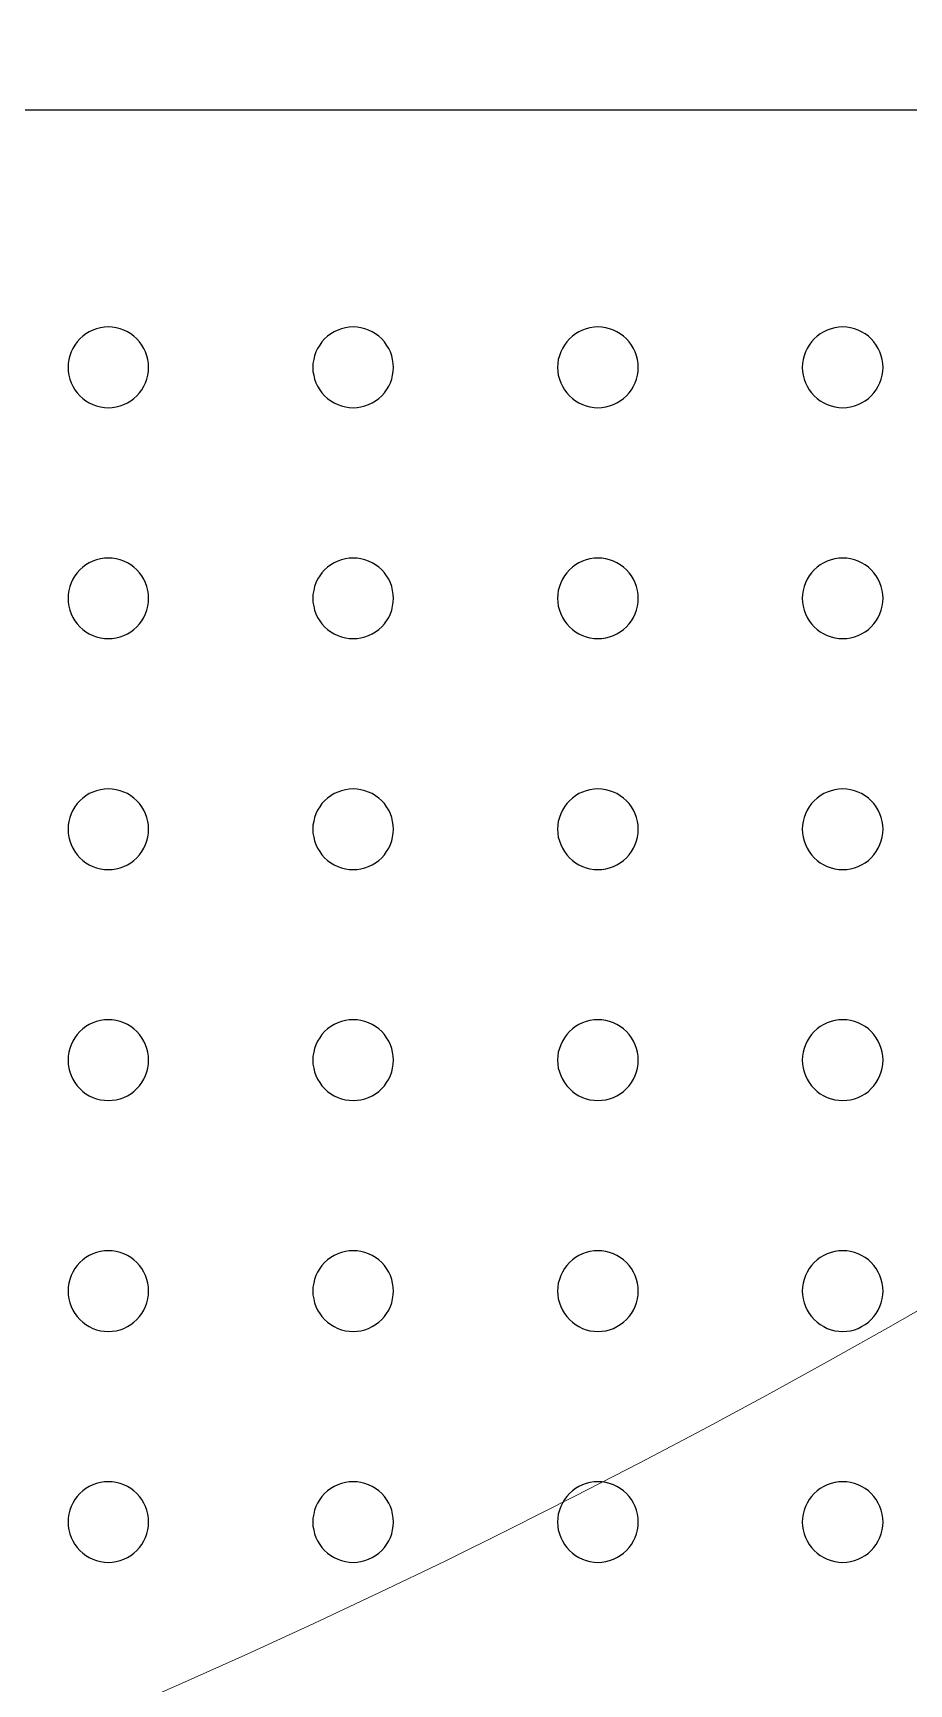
# Model space of a CAD drawing. Header units: millimetres. Extents: x -159872 to 386485, y -250577 to 158966.
# Drawn here: x 370581.6 to 370647.1, y 9646.2 to 9769.8 of the extents above; entities that cross this region are included whole.
import ezdxf

# ---------------------------------------------------------------- set-up
doc = ezdxf.new("R2010")
doc.units = ezdxf.units.MM
doc.layers.get('0').update_dxf_attribs({"lineweight": 25})
doc.layers.add('LDS-equipment-kitchen equipment', color=3, linetype='Continuous', lineweight=13)

# ---------------------------------------------------------------- blocks, each defined once
blk = doc.blocks.new('Group-324')
at = {"layer": 'LDS-equipment-kitchen equipment', "linetype": 'Continuous', "lineweight": 5, "extrusion": (0, 0, -1)}
blk.add_arc((-309675.71, 46653.2), 600.93, 192.83875, 259.24317, dxfattribs=at)
blk = doc.blocks.new('A$C41f9af21')
at = {"lineweight": 25, "transparency": 33554687}
blk.add_polyline3d([(458.78, 173.39, 0), (149.13, 173.39, 0)], dxfattribs=at)
at = {"lineweight": 25}
for points in [[(368.51, 154.14, 0), (368.52, 153.84, 0), (368.57, 153.55, 0), (368.64, 153.26, 0), (368.74, 152.98, 0), (368.87, 152.72, 0), (369.02, 152.46, 0), (369.19, 152.22, 0), (369.39, 152, 0), (369.61, 151.81, 0), (369.85, 151.63, 0), (370.1, 151.48, 0), (370.37, 151.35, 0), (370.65, 151.25, 0), (370.94, 151.18, 0), (371.23, 151.13, 0), (371.53, 151.12, 0), (371.82, 151.13, 0), (372.12, 151.18, 0), (372.4, 151.25, 0), (372.68, 151.35, 0), (372.95, 151.48, 0), (373.2, 151.63, 0), (373.44, 151.81, 0), (373.66, 152, 0), (373.86, 152.22, 0), (374.04, 152.46, 0), (374.19, 152.72, 0), (374.31, 152.98, 0), (374.41, 153.26, 0), (374.49, 153.55, 0), (374.53, 153.84, 0), (374.54, 154.14, 0), (374.53, 154.43, 0), (374.49, 154.73, 0), (374.41, 155.01, 0), (374.31, 155.29, 0), (374.19, 155.56, 0), (374.04, 155.81, 0), (373.86, 156.05, 0), (373.66, 156.27, 0), (373.44, 156.47, 0), (373.2, 156.65, 0), (372.95, 156.8, 0), (372.68, 156.93, 0), (372.4, 157.03, 0), (372.12, 157.1, 0), (371.82, 157.14, 0), (371.53, 157.16, 0), (371.23, 157.14, 0), (370.94, 157.1, 0), (370.65, 157.03, 0), (370.37, 156.93, 0), (370.1, 156.8, 0), (369.85, 156.65, 0), (369.61, 156.47, 0), (369.39, 156.27, 0), (369.19, 156.05, 0), (369.02, 155.81, 0), (368.87, 155.56, 0), (368.74, 155.29, 0), (368.64, 155.01, 0), (368.57, 154.73, 0), (368.52, 154.43, 0), (368.51, 154.14, 0)], [(386.83, 154.14, 0), (386.84, 153.84, 0), (386.89, 153.55, 0), (386.96, 153.26, 0), (387.06, 152.98, 0), (387.18, 152.72, 0), (387.34, 152.46, 0), (387.51, 152.22, 0), (387.71, 152, 0), (387.93, 151.81, 0), (388.17, 151.63, 0), (388.42, 151.48, 0), (388.69, 151.35, 0), (388.97, 151.25, 0), (389.26, 151.18, 0), (389.55, 151.13, 0), (389.84, 151.12, 0), (390.14, 151.13, 0), (390.43, 151.18, 0), (390.72, 151.25, 0), (391, 151.35, 0), (391.27, 151.48, 0), (391.52, 151.63, 0), (391.76, 151.81, 0), (391.98, 152, 0), (392.18, 152.22, 0), (392.35, 152.46, 0), (392.51, 152.72, 0), (392.63, 152.98, 0), (392.73, 153.26, 0), (392.8, 153.55, 0), (392.85, 153.84, 0), (392.86, 154.14, 0), (392.85, 154.43, 0), (392.8, 154.73, 0), (392.73, 155.01, 0), (392.63, 155.29, 0), (392.51, 155.56, 0), (392.35, 155.81, 0), (392.18, 156.05, 0), (391.98, 156.27, 0), (391.76, 156.47, 0), (391.52, 156.65, 0), (391.27, 156.8, 0), (391, 156.93, 0), (390.72, 157.03, 0), (390.43, 157.1, 0), (390.14, 157.14, 0), (389.84, 157.16, 0), (389.55, 157.14, 0), (389.26, 157.1, 0), (388.97, 157.03, 0), (388.69, 156.93, 0), (388.42, 156.8, 0), (388.17, 156.65, 0), (387.93, 156.47, 0), (387.71, 156.27, 0), (387.51, 156.05, 0), (387.34, 155.81, 0), (387.18, 155.56, 0), (387.06, 155.29, 0), (386.96, 155.01, 0), (386.89, 154.73, 0), (386.84, 154.43, 0), (386.83, 154.14, 0)], [(405.15, 154.14, 0), (405.16, 153.84, 0), (405.2, 153.55, 0), (405.28, 153.26, 0), (405.38, 152.98, 0), (405.5, 152.72, 0), (405.65, 152.46, 0), (405.83, 152.22, 0), (406.03, 152, 0), (406.25, 151.81, 0), (406.49, 151.63, 0), (406.74, 151.48, 0), (407.01, 151.35, 0), (407.29, 151.25, 0), (407.57, 151.18, 0), (407.87, 151.13, 0), (408.16, 151.12, 0), (408.46, 151.13, 0), (408.75, 151.18, 0), (409.04, 151.25, 0), (409.32, 151.35, 0), (409.59, 151.48, 0), (409.84, 151.63, 0), (410.08, 151.81, 0), (410.3, 152, 0), (410.5, 152.22, 0), (410.67, 152.46, 0), (410.82, 152.72, 0), (410.95, 152.98, 0), (411.05, 153.26, 0), (411.12, 153.55, 0), (411.17, 153.84, 0), (411.18, 154.14, 0), (411.17, 154.43, 0), (411.12, 154.73, 0), (411.05, 155.01, 0), (410.95, 155.29, 0), (410.82, 155.56, 0), (410.67, 155.81, 0), (410.5, 156.05, 0), (410.3, 156.27, 0), (410.08, 156.47, 0), (409.84, 156.65, 0), (409.59, 156.8, 0), (409.32, 156.93, 0), (409.04, 157.03, 0), (408.75, 157.1, 0), (408.46, 157.14, 0), (408.16, 157.16, 0), (407.87, 157.14, 0), (407.57, 157.1, 0), (407.29, 157.03, 0), (407.01, 156.93, 0), (406.74, 156.8, 0), (406.49, 156.65, 0), (406.25, 156.47, 0), (406.03, 156.27, 0), (405.83, 156.05, 0), (405.65, 155.81, 0), (405.5, 155.56, 0), (405.38, 155.29, 0), (405.28, 155.01, 0), (405.2, 154.73, 0), (405.16, 154.43, 0), (405.15, 154.14, 0)], [(423.46, 154.14, 0), (423.48, 153.84, 0), (423.52, 153.55, 0), (423.59, 153.26, 0), (423.69, 152.98, 0), (423.82, 152.72, 0), (423.97, 152.46, 0), (424.15, 152.22, 0), (424.35, 152, 0), (424.57, 151.81, 0), (424.8, 151.63, 0), (425.06, 151.48, 0), (425.33, 151.35, 0), (425.61, 151.25, 0), (425.89, 151.18, 0), (426.19, 151.13, 0), (426.48, 151.12, 0), (426.78, 151.13, 0), (427.07, 151.18, 0), (427.36, 151.25, 0), (427.64, 151.35, 0), (427.9, 151.48, 0), (428.16, 151.63, 0), (428.4, 151.81, 0), (428.62, 152, 0), (428.81, 152.22, 0), (428.99, 152.46, 0), (429.14, 152.72, 0), (429.27, 152.98, 0), (429.37, 153.26, 0), (429.44, 153.55, 0), (429.48, 153.84, 0), (429.5, 154.14, 0), (429.48, 154.43, 0), (429.44, 154.73, 0), (429.37, 155.01, 0), (429.27, 155.29, 0), (429.14, 155.56, 0), (428.99, 155.81, 0), (428.81, 156.05, 0), (428.62, 156.27, 0), (428.4, 156.47, 0), (428.16, 156.65, 0), (427.9, 156.8, 0), (427.64, 156.93, 0), (427.36, 157.03, 0), (427.07, 157.1, 0), (426.78, 157.14, 0), (426.48, 157.16, 0), (426.19, 157.14, 0), (425.89, 157.1, 0), (425.61, 157.03, 0), (425.33, 156.93, 0), (425.06, 156.8, 0), (424.8, 156.65, 0), (424.57, 156.47, 0), (424.35, 156.27, 0), (424.15, 156.05, 0), (423.97, 155.81, 0), (423.82, 155.56, 0), (423.69, 155.29, 0), (423.59, 155.01, 0), (423.52, 154.73, 0), (423.48, 154.43, 0), (423.46, 154.14, 0)], [(368.51, 136.86, 0), (368.52, 136.56, 0), (368.57, 136.27, 0), (368.64, 135.98, 0), (368.74, 135.7, 0), (368.87, 135.43, 0), (369.02, 135.18, 0), (369.19, 134.94, 0), (369.39, 134.72, 0), (369.61, 134.52, 0), (369.85, 134.35, 0), (370.1, 134.2, 0), (370.37, 134.07, 0), (370.65, 133.97, 0), (370.94, 133.9, 0), (371.23, 133.85, 0), (371.53, 133.84, 0), (371.82, 133.85, 0), (372.12, 133.9, 0), (372.4, 133.97, 0), (372.68, 134.07, 0), (372.95, 134.2, 0), (373.2, 134.35, 0), (373.44, 134.52, 0), (373.66, 134.72, 0), (373.86, 134.94, 0), (374.04, 135.18, 0), (374.19, 135.43, 0), (374.31, 135.7, 0), (374.41, 135.98, 0), (374.49, 136.27, 0), (374.53, 136.56, 0), (374.54, 136.86, 0), (374.53, 137.15, 0), (374.49, 137.45, 0), (374.41, 137.73, 0), (374.31, 138.01, 0), (374.19, 138.28, 0), (374.04, 138.53, 0), (373.86, 138.77, 0), (373.66, 138.99, 0), (373.44, 139.19, 0), (373.2, 139.37, 0), (372.95, 139.52, 0), (372.68, 139.64, 0), (372.4, 139.74, 0), (372.12, 139.82, 0), (371.82, 139.86, 0), (371.53, 139.87, 0), (371.23, 139.86, 0), (370.94, 139.82, 0), (370.65, 139.74, 0), (370.37, 139.64, 0), (370.1, 139.52, 0), (369.85, 139.37, 0), (369.61, 139.19, 0), (369.39, 138.99, 0), (369.19, 138.77, 0), (369.02, 138.53, 0), (368.87, 138.28, 0), (368.74, 138.01, 0), (368.64, 137.73, 0), (368.57, 137.45, 0), (368.52, 137.15, 0), (368.51, 136.86, 0)], [(386.83, 136.86, 0), (386.84, 136.56, 0), (386.89, 136.27, 0), (386.96, 135.98, 0), (387.06, 135.7, 0), (387.18, 135.43, 0), (387.34, 135.18, 0), (387.51, 134.94, 0), (387.71, 134.72, 0), (387.93, 134.52, 0), (388.17, 134.35, 0), (388.42, 134.2, 0), (388.69, 134.07, 0), (388.97, 133.97, 0), (389.26, 133.9, 0), (389.55, 133.85, 0), (389.84, 133.84, 0), (390.14, 133.85, 0), (390.43, 133.9, 0), (390.72, 133.97, 0), (391, 134.07, 0), (391.27, 134.2, 0), (391.52, 134.35, 0), (391.76, 134.52, 0), (391.98, 134.72, 0), (392.18, 134.94, 0), (392.35, 135.18, 0), (392.51, 135.43, 0), (392.63, 135.7, 0), (392.73, 135.98, 0), (392.8, 136.27, 0), (392.85, 136.56, 0), (392.86, 136.86, 0), (392.85, 137.15, 0), (392.8, 137.45, 0), (392.73, 137.73, 0), (392.63, 138.01, 0), (392.51, 138.28, 0), (392.35, 138.53, 0), (392.18, 138.77, 0), (391.98, 138.99, 0), (391.76, 139.19, 0), (391.52, 139.37, 0), (391.27, 139.52, 0), (391, 139.64, 0), (390.72, 139.74, 0), (390.43, 139.82, 0), (390.14, 139.86, 0), (389.84, 139.87, 0), (389.55, 139.86, 0), (389.26, 139.82, 0), (388.97, 139.74, 0), (388.69, 139.64, 0), (388.42, 139.52, 0), (388.17, 139.37, 0), (387.93, 139.19, 0), (387.71, 138.99, 0), (387.51, 138.77, 0), (387.34, 138.53, 0), (387.18, 138.28, 0), (387.06, 138.01, 0), (386.96, 137.73, 0), (386.89, 137.45, 0), (386.84, 137.15, 0), (386.83, 136.86, 0)], [(405.15, 136.86, 0), (405.16, 136.56, 0), (405.2, 136.27, 0), (405.28, 135.98, 0), (405.38, 135.7, 0), (405.5, 135.43, 0), (405.65, 135.18, 0), (405.83, 134.94, 0), (406.03, 134.72, 0), (406.25, 134.52, 0), (406.49, 134.35, 0), (406.74, 134.2, 0), (407.01, 134.07, 0), (407.29, 133.97, 0), (407.57, 133.9, 0), (407.87, 133.85, 0), (408.16, 133.84, 0), (408.46, 133.85, 0), (408.75, 133.9, 0), (409.04, 133.97, 0), (409.32, 134.07, 0), (409.59, 134.2, 0), (409.84, 134.35, 0), (410.08, 134.52, 0), (410.3, 134.72, 0), (410.5, 134.94, 0), (410.67, 135.18, 0), (410.82, 135.43, 0), (410.95, 135.7, 0), (411.05, 135.98, 0), (411.12, 136.27, 0), (411.17, 136.56, 0), (411.18, 136.86, 0), (411.17, 137.15, 0), (411.12, 137.45, 0), (411.05, 137.73, 0), (410.95, 138.01, 0), (410.82, 138.28, 0), (410.67, 138.53, 0), (410.5, 138.77, 0), (410.3, 138.99, 0), (410.08, 139.19, 0), (409.84, 139.37, 0), (409.59, 139.52, 0), (409.32, 139.64, 0), (409.04, 139.74, 0), (408.75, 139.82, 0), (408.46, 139.86, 0), (408.16, 139.87, 0), (407.87, 139.86, 0), (407.57, 139.82, 0), (407.29, 139.74, 0), (407.01, 139.64, 0), (406.74, 139.52, 0), (406.49, 139.37, 0), (406.25, 139.19, 0), (406.03, 138.99, 0), (405.83, 138.77, 0), (405.65, 138.53, 0), (405.5, 138.28, 0), (405.38, 138.01, 0), (405.28, 137.73, 0), (405.2, 137.45, 0), (405.16, 137.15, 0), (405.15, 136.86, 0)], [(423.46, 136.86, 0), (423.48, 136.56, 0), (423.52, 136.27, 0), (423.59, 135.98, 0), (423.69, 135.7, 0), (423.82, 135.43, 0), (423.97, 135.18, 0), (424.15, 134.94, 0), (424.35, 134.72, 0), (424.57, 134.52, 0), (424.8, 134.35, 0), (425.06, 134.2, 0), (425.33, 134.07, 0), (425.61, 133.97, 0), (425.89, 133.9, 0), (426.19, 133.85, 0), (426.48, 133.84, 0), (426.78, 133.85, 0), (427.07, 133.9, 0), (427.36, 133.97, 0), (427.64, 134.07, 0), (427.9, 134.2, 0), (428.16, 134.35, 0), (428.4, 134.52, 0), (428.62, 134.72, 0), (428.81, 134.94, 0), (428.99, 135.18, 0), (429.14, 135.43, 0), (429.27, 135.7, 0), (429.37, 135.98, 0), (429.44, 136.27, 0), (429.48, 136.56, 0), (429.5, 136.86, 0), (429.48, 137.15, 0), (429.44, 137.45, 0), (429.37, 137.73, 0), (429.27, 138.01, 0), (429.14, 138.28, 0), (428.99, 138.53, 0), (428.81, 138.77, 0), (428.62, 138.99, 0), (428.4, 139.19, 0), (428.16, 139.37, 0), (427.9, 139.52, 0), (427.64, 139.64, 0), (427.36, 139.74, 0), (427.07, 139.82, 0), (426.78, 139.86, 0), (426.48, 139.87, 0), (426.19, 139.86, 0), (425.89, 139.82, 0), (425.61, 139.74, 0), (425.33, 139.64, 0), (425.06, 139.52, 0), (424.8, 139.37, 0), (424.57, 139.19, 0), (424.35, 138.99, 0), (424.15, 138.77, 0), (423.97, 138.53, 0), (423.82, 138.28, 0), (423.69, 138.01, 0), (423.59, 137.73, 0), (423.52, 137.45, 0), (423.48, 137.15, 0), (423.46, 136.86, 0)], [(368.51, 119.58, 0), (368.52, 119.28, 0), (368.57, 118.99, 0), (368.64, 118.7, 0), (368.74, 118.42, 0), (368.87, 118.15, 0), (369.02, 117.9, 0), (369.19, 117.66, 0), (369.39, 117.44, 0), (369.61, 117.24, 0), (369.85, 117.07, 0), (370.1, 116.91, 0), (370.37, 116.79, 0), (370.65, 116.69, 0), (370.94, 116.62, 0), (371.23, 116.57, 0), (371.53, 116.56, 0), (371.82, 116.57, 0), (372.12, 116.62, 0), (372.4, 116.69, 0), (372.68, 116.79, 0), (372.95, 116.91, 0), (373.2, 117.07, 0), (373.44, 117.24, 0), (373.66, 117.44, 0), (373.86, 117.66, 0), (374.04, 117.9, 0), (374.19, 118.15, 0), (374.31, 118.42, 0), (374.41, 118.7, 0), (374.49, 118.99, 0), (374.53, 119.28, 0), (374.54, 119.58, 0), (374.53, 119.87, 0), (374.49, 120.16, 0), (374.41, 120.45, 0), (374.31, 120.73, 0), (374.19, 121, 0), (374.04, 121.25, 0), (373.86, 121.49, 0), (373.66, 121.71, 0), (373.44, 121.91, 0), (373.2, 122.08, 0), (372.95, 122.24, 0), (372.68, 122.36, 0), (372.4, 122.46, 0), (372.12, 122.53, 0), (371.82, 122.58, 0), (371.53, 122.59, 0), (371.23, 122.58, 0), (370.94, 122.53, 0), (370.65, 122.46, 0), (370.37, 122.36, 0), (370.1, 122.24, 0), (369.85, 122.08, 0), (369.61, 121.91, 0), (369.39, 121.71, 0), (369.19, 121.49, 0), (369.02, 121.25, 0), (368.87, 121, 0), (368.74, 120.73, 0), (368.64, 120.45, 0), (368.57, 120.16, 0), (368.52, 119.87, 0), (368.51, 119.58, 0)], [(386.83, 119.58, 0), (386.84, 119.28, 0), (386.89, 118.99, 0), (386.96, 118.7, 0), (387.06, 118.42, 0), (387.18, 118.15, 0), (387.34, 117.9, 0), (387.51, 117.66, 0), (387.71, 117.44, 0), (387.93, 117.24, 0), (388.17, 117.07, 0), (388.42, 116.91, 0), (388.69, 116.79, 0), (388.97, 116.69, 0), (389.26, 116.62, 0), (389.55, 116.57, 0), (389.84, 116.56, 0), (390.14, 116.57, 0), (390.43, 116.62, 0), (390.72, 116.69, 0), (391, 116.79, 0), (391.27, 116.91, 0), (391.52, 117.07, 0), (391.76, 117.24, 0), (391.98, 117.44, 0), (392.18, 117.66, 0), (392.35, 117.9, 0), (392.51, 118.15, 0), (392.63, 118.42, 0), (392.73, 118.7, 0), (392.8, 118.99, 0), (392.85, 119.28, 0), (392.86, 119.58, 0), (392.85, 119.87, 0), (392.8, 120.16, 0), (392.73, 120.45, 0), (392.63, 120.73, 0), (392.51, 121, 0), (392.35, 121.25, 0), (392.18, 121.49, 0), (391.98, 121.71, 0), (391.76, 121.91, 0), (391.52, 122.08, 0), (391.27, 122.24, 0), (391, 122.36, 0), (390.72, 122.46, 0), (390.43, 122.53, 0), (390.14, 122.58, 0), (389.84, 122.59, 0), (389.55, 122.58, 0), (389.26, 122.53, 0), (388.97, 122.46, 0), (388.69, 122.36, 0), (388.42, 122.24, 0), (388.17, 122.08, 0), (387.93, 121.91, 0), (387.71, 121.71, 0), (387.51, 121.49, 0), (387.34, 121.25, 0), (387.18, 121, 0), (387.06, 120.73, 0), (386.96, 120.45, 0), (386.89, 120.16, 0), (386.84, 119.87, 0), (386.83, 119.58, 0)], [(405.15, 119.58, 0), (405.16, 119.28, 0), (405.2, 118.99, 0), (405.28, 118.7, 0), (405.38, 118.42, 0), (405.5, 118.15, 0), (405.65, 117.9, 0), (405.83, 117.66, 0), (406.03, 117.44, 0), (406.25, 117.24, 0), (406.49, 117.07, 0), (406.74, 116.91, 0), (407.01, 116.79, 0), (407.29, 116.69, 0), (407.57, 116.62, 0), (407.87, 116.57, 0), (408.16, 116.56, 0), (408.46, 116.57, 0), (408.75, 116.62, 0), (409.04, 116.69, 0), (409.32, 116.79, 0), (409.59, 116.91, 0), (409.84, 117.07, 0), (410.08, 117.24, 0), (410.3, 117.44, 0), (410.5, 117.66, 0), (410.67, 117.9, 0), (410.82, 118.15, 0), (410.95, 118.42, 0), (411.05, 118.7, 0), (411.12, 118.99, 0), (411.17, 119.28, 0), (411.18, 119.58, 0), (411.17, 119.87, 0), (411.12, 120.16, 0), (411.05, 120.45, 0), (410.95, 120.73, 0), (410.82, 121, 0), (410.67, 121.25, 0), (410.5, 121.49, 0), (410.3, 121.71, 0), (410.08, 121.91, 0), (409.84, 122.08, 0), (409.59, 122.24, 0), (409.32, 122.36, 0), (409.04, 122.46, 0), (408.75, 122.53, 0), (408.46, 122.58, 0), (408.16, 122.59, 0), (407.87, 122.58, 0), (407.57, 122.53, 0), (407.29, 122.46, 0), (407.01, 122.36, 0), (406.74, 122.24, 0), (406.49, 122.08, 0), (406.25, 121.91, 0), (406.03, 121.71, 0), (405.83, 121.49, 0), (405.65, 121.25, 0), (405.5, 121, 0), (405.38, 120.73, 0), (405.28, 120.45, 0), (405.2, 120.16, 0), (405.16, 119.87, 0), (405.15, 119.58, 0)], [(423.46, 119.58, 0), (423.48, 119.28, 0), (423.52, 118.99, 0), (423.59, 118.7, 0), (423.69, 118.42, 0), (423.82, 118.15, 0), (423.97, 117.9, 0), (424.15, 117.66, 0), (424.35, 117.44, 0), (424.57, 117.24, 0), (424.8, 117.07, 0), (425.06, 116.91, 0), (425.33, 116.79, 0), (425.61, 116.69, 0), (425.89, 116.62, 0), (426.19, 116.57, 0), (426.48, 116.56, 0), (426.78, 116.57, 0), (427.07, 116.62, 0), (427.36, 116.69, 0), (427.64, 116.79, 0), (427.9, 116.91, 0), (428.16, 117.07, 0), (428.4, 117.24, 0), (428.62, 117.44, 0), (428.81, 117.66, 0), (428.99, 117.9, 0), (429.14, 118.15, 0), (429.27, 118.42, 0), (429.37, 118.7, 0), (429.44, 118.99, 0), (429.48, 119.28, 0), (429.5, 119.58, 0), (429.48, 119.87, 0), (429.44, 120.16, 0), (429.37, 120.45, 0), (429.27, 120.73, 0), (429.14, 121, 0), (428.99, 121.25, 0), (428.81, 121.49, 0), (428.62, 121.71, 0), (428.4, 121.91, 0), (428.16, 122.08, 0), (427.9, 122.24, 0), (427.64, 122.36, 0), (427.36, 122.46, 0), (427.07, 122.53, 0), (426.78, 122.58, 0), (426.48, 122.59, 0), (426.19, 122.58, 0), (425.89, 122.53, 0), (425.61, 122.46, 0), (425.33, 122.36, 0), (425.06, 122.24, 0), (424.8, 122.08, 0), (424.57, 121.91, 0), (424.35, 121.71, 0), (424.15, 121.49, 0), (423.97, 121.25, 0), (423.82, 121, 0), (423.69, 120.73, 0), (423.59, 120.45, 0), (423.52, 120.16, 0), (423.48, 119.87, 0), (423.46, 119.58, 0)], [(368.51, 102.29, 0), (368.52, 102, 0), (368.57, 101.7, 0), (368.64, 101.42, 0), (368.74, 101.14, 0), (368.87, 100.87, 0), (369.02, 100.62, 0), (369.19, 100.38, 0), (369.39, 100.16, 0), (369.61, 99.96, 0), (369.85, 99.78, 0), (370.1, 99.63, 0), (370.37, 99.51, 0), (370.65, 99.41, 0), (370.94, 99.33, 0), (371.23, 99.29, 0), (371.53, 99.28, 0), (371.82, 99.29, 0), (372.12, 99.33, 0), (372.4, 99.41, 0), (372.68, 99.51, 0), (372.95, 99.63, 0), (373.2, 99.78, 0), (373.44, 99.96, 0), (373.66, 100.16, 0), (373.86, 100.38, 0), (374.04, 100.62, 0), (374.19, 100.87, 0), (374.31, 101.14, 0), (374.41, 101.42, 0), (374.49, 101.7, 0), (374.53, 102, 0), (374.54, 102.29, 0), (374.53, 102.59, 0), (374.49, 102.88, 0), (374.41, 103.17, 0), (374.31, 103.45, 0), (374.19, 103.72, 0), (374.04, 103.97, 0), (373.86, 104.21, 0), (373.66, 104.43, 0), (373.44, 104.63, 0), (373.2, 104.8, 0), (372.95, 104.95, 0), (372.68, 105.08, 0), (372.4, 105.18, 0), (372.12, 105.25, 0), (371.82, 105.3, 0), (371.53, 105.31, 0), (371.23, 105.3, 0), (370.94, 105.25, 0), (370.65, 105.18, 0), (370.37, 105.08, 0), (370.1, 104.95, 0), (369.85, 104.8, 0), (369.61, 104.63, 0), (369.39, 104.43, 0), (369.19, 104.21, 0), (369.02, 103.97, 0), (368.87, 103.72, 0), (368.74, 103.45, 0), (368.64, 103.17, 0), (368.57, 102.88, 0), (368.52, 102.59, 0), (368.51, 102.29, 0)], [(386.83, 102.29, 0), (386.84, 102, 0), (386.89, 101.7, 0), (386.96, 101.42, 0), (387.06, 101.14, 0), (387.18, 100.87, 0), (387.34, 100.62, 0), (387.51, 100.38, 0), (387.71, 100.16, 0), (387.93, 99.96, 0), (388.17, 99.78, 0), (388.42, 99.63, 0), (388.69, 99.51, 0), (388.97, 99.41, 0), (389.26, 99.33, 0), (389.55, 99.29, 0), (389.84, 99.28, 0), (390.14, 99.29, 0), (390.43, 99.33, 0), (390.72, 99.41, 0), (391, 99.51, 0), (391.27, 99.63, 0), (391.52, 99.78, 0), (391.76, 99.96, 0), (391.98, 100.16, 0), (392.18, 100.38, 0), (392.35, 100.62, 0), (392.51, 100.87, 0), (392.63, 101.14, 0), (392.73, 101.42, 0), (392.8, 101.7, 0), (392.85, 102, 0), (392.86, 102.29, 0), (392.85, 102.59, 0), (392.8, 102.88, 0), (392.73, 103.17, 0), (392.63, 103.45, 0), (392.51, 103.72, 0), (392.35, 103.97, 0), (392.18, 104.21, 0), (391.98, 104.43, 0), (391.76, 104.63, 0), (391.52, 104.8, 0), (391.27, 104.95, 0), (391, 105.08, 0), (390.72, 105.18, 0), (390.43, 105.25, 0), (390.14, 105.3, 0), (389.84, 105.31, 0), (389.55, 105.3, 0), (389.26, 105.25, 0), (388.97, 105.18, 0), (388.69, 105.08, 0), (388.42, 104.95, 0), (388.17, 104.8, 0), (387.93, 104.63, 0), (387.71, 104.43, 0), (387.51, 104.21, 0), (387.34, 103.97, 0), (387.18, 103.72, 0), (387.06, 103.45, 0), (386.96, 103.17, 0), (386.89, 102.88, 0), (386.84, 102.59, 0), (386.83, 102.29, 0)], [(405.15, 102.29, 0), (405.16, 102, 0), (405.2, 101.7, 0), (405.28, 101.42, 0), (405.38, 101.14, 0), (405.5, 100.87, 0), (405.65, 100.62, 0), (405.83, 100.38, 0), (406.03, 100.16, 0), (406.25, 99.96, 0), (406.49, 99.78, 0), (406.74, 99.63, 0), (407.01, 99.51, 0), (407.29, 99.41, 0), (407.57, 99.33, 0), (407.87, 99.29, 0), (408.16, 99.28, 0), (408.46, 99.29, 0), (408.75, 99.33, 0), (409.04, 99.41, 0), (409.32, 99.51, 0), (409.59, 99.63, 0), (409.84, 99.78, 0), (410.08, 99.96, 0), (410.3, 100.16, 0), (410.5, 100.38, 0), (410.67, 100.62, 0), (410.82, 100.87, 0), (410.95, 101.14, 0), (411.05, 101.42, 0), (411.12, 101.7, 0), (411.17, 102, 0), (411.18, 102.29, 0), (411.17, 102.59, 0), (411.12, 102.88, 0), (411.05, 103.17, 0), (410.95, 103.45, 0), (410.82, 103.72, 0), (410.67, 103.97, 0), (410.5, 104.21, 0), (410.3, 104.43, 0), (410.08, 104.63, 0), (409.84, 104.8, 0), (409.59, 104.95, 0), (409.32, 105.08, 0), (409.04, 105.18, 0), (408.75, 105.25, 0), (408.46, 105.3, 0), (408.16, 105.31, 0), (407.87, 105.3, 0), (407.57, 105.25, 0), (407.29, 105.18, 0), (407.01, 105.08, 0), (406.74, 104.95, 0), (406.49, 104.8, 0), (406.25, 104.63, 0), (406.03, 104.43, 0), (405.83, 104.21, 0), (405.65, 103.97, 0), (405.5, 103.72, 0), (405.38, 103.45, 0), (405.28, 103.17, 0), (405.2, 102.88, 0), (405.16, 102.59, 0), (405.15, 102.29, 0)], [(423.46, 102.29, 0), (423.48, 102, 0), (423.52, 101.7, 0), (423.59, 101.42, 0), (423.69, 101.14, 0), (423.82, 100.87, 0), (423.97, 100.62, 0), (424.15, 100.38, 0), (424.35, 100.16, 0), (424.57, 99.96, 0), (424.8, 99.78, 0), (425.06, 99.63, 0), (425.33, 99.51, 0), (425.61, 99.41, 0), (425.89, 99.33, 0), (426.19, 99.29, 0), (426.48, 99.28, 0), (426.78, 99.29, 0), (427.07, 99.33, 0), (427.36, 99.41, 0), (427.64, 99.51, 0), (427.9, 99.63, 0), (428.16, 99.78, 0), (428.4, 99.96, 0), (428.62, 100.16, 0), (428.81, 100.38, 0), (428.99, 100.62, 0), (429.14, 100.87, 0), (429.27, 101.14, 0), (429.37, 101.42, 0), (429.44, 101.7, 0), (429.48, 102, 0), (429.5, 102.29, 0), (429.48, 102.59, 0), (429.44, 102.88, 0), (429.37, 103.17, 0), (429.27, 103.45, 0), (429.14, 103.72, 0), (428.99, 103.97, 0), (428.81, 104.21, 0), (428.62, 104.43, 0), (428.4, 104.63, 0), (428.16, 104.8, 0), (427.9, 104.95, 0), (427.64, 105.08, 0), (427.36, 105.18, 0), (427.07, 105.25, 0), (426.78, 105.3, 0), (426.48, 105.31, 0), (426.19, 105.3, 0), (425.89, 105.25, 0), (425.61, 105.18, 0), (425.33, 105.08, 0), (425.06, 104.95, 0), (424.8, 104.8, 0), (424.57, 104.63, 0), (424.35, 104.43, 0), (424.15, 104.21, 0), (423.97, 103.97, 0), (423.82, 103.72, 0), (423.69, 103.45, 0), (423.59, 103.17, 0), (423.52, 102.88, 0), (423.48, 102.59, 0), (423.46, 102.29, 0)], [(368.51, 85.01, 0), (368.52, 84.72, 0), (368.57, 84.42, 0), (368.64, 84.14, 0), (368.74, 83.86, 0), (368.87, 83.59, 0), (369.02, 83.34, 0), (369.19, 83.1, 0), (369.39, 82.88, 0), (369.61, 82.68, 0), (369.85, 82.5, 0), (370.1, 82.35, 0), (370.37, 82.22, 0), (370.65, 82.12, 0), (370.94, 82.05, 0), (371.23, 82.01, 0), (371.53, 81.99, 0), (371.82, 82.01, 0), (372.12, 82.05, 0), (372.4, 82.12, 0), (372.68, 82.22, 0), (372.95, 82.35, 0), (373.2, 82.5, 0), (373.44, 82.68, 0), (373.66, 82.88, 0), (373.86, 83.1, 0), (374.04, 83.34, 0), (374.19, 83.59, 0), (374.31, 83.86, 0), (374.41, 84.14, 0), (374.49, 84.42, 0), (374.53, 84.72, 0), (374.54, 85.01, 0), (374.53, 85.31, 0), (374.49, 85.6, 0), (374.41, 85.89, 0), (374.31, 86.17, 0), (374.19, 86.43, 0), (374.04, 86.69, 0), (373.86, 86.93, 0), (373.66, 87.15, 0), (373.44, 87.34, 0), (373.2, 87.52, 0), (372.95, 87.67, 0), (372.68, 87.8, 0), (372.4, 87.9, 0), (372.12, 87.97, 0), (371.82, 88.02, 0), (371.53, 88.03, 0), (371.23, 88.02, 0), (370.94, 87.97, 0), (370.65, 87.9, 0), (370.37, 87.8, 0), (370.1, 87.67, 0), (369.85, 87.52, 0), (369.61, 87.34, 0), (369.39, 87.15, 0), (369.19, 86.93, 0), (369.02, 86.69, 0), (368.87, 86.43, 0), (368.74, 86.17, 0), (368.64, 85.89, 0), (368.57, 85.6, 0), (368.52, 85.31, 0), (368.51, 85.01, 0)], [(386.83, 85.01, 0), (386.84, 84.72, 0), (386.89, 84.42, 0), (386.96, 84.14, 0), (387.06, 83.86, 0), (387.18, 83.59, 0), (387.34, 83.34, 0), (387.51, 83.1, 0), (387.71, 82.88, 0), (387.93, 82.68, 0), (388.17, 82.5, 0), (388.42, 82.35, 0), (388.69, 82.22, 0), (388.97, 82.12, 0), (389.26, 82.05, 0), (389.55, 82.01, 0), (389.84, 81.99, 0), (390.14, 82.01, 0), (390.43, 82.05, 0), (390.72, 82.12, 0), (391, 82.22, 0), (391.27, 82.35, 0), (391.52, 82.5, 0), (391.76, 82.68, 0), (391.98, 82.88, 0), (392.18, 83.1, 0), (392.35, 83.34, 0), (392.51, 83.59, 0), (392.63, 83.86, 0), (392.73, 84.14, 0), (392.8, 84.42, 0), (392.85, 84.72, 0), (392.86, 85.01, 0), (392.85, 85.31, 0), (392.8, 85.6, 0), (392.73, 85.89, 0), (392.63, 86.17, 0), (392.51, 86.43, 0), (392.35, 86.69, 0), (392.18, 86.93, 0), (391.98, 87.15, 0), (391.76, 87.34, 0), (391.52, 87.52, 0), (391.27, 87.67, 0), (391, 87.8, 0), (390.72, 87.9, 0), (390.43, 87.97, 0), (390.14, 88.02, 0), (389.84, 88.03, 0), (389.55, 88.02, 0), (389.26, 87.97, 0), (388.97, 87.9, 0), (388.69, 87.8, 0), (388.42, 87.67, 0), (388.17, 87.52, 0), (387.93, 87.34, 0), (387.71, 87.15, 0), (387.51, 86.93, 0), (387.34, 86.69, 0), (387.18, 86.43, 0), (387.06, 86.17, 0), (386.96, 85.89, 0), (386.89, 85.6, 0), (386.84, 85.31, 0), (386.83, 85.01, 0)], [(405.15, 85.01, 0), (405.16, 84.72, 0), (405.2, 84.42, 0), (405.28, 84.14, 0), (405.38, 83.86, 0), (405.5, 83.59, 0), (405.65, 83.34, 0), (405.83, 83.1, 0), (406.03, 82.88, 0), (406.25, 82.68, 0), (406.49, 82.5, 0), (406.74, 82.35, 0), (407.01, 82.22, 0), (407.29, 82.12, 0), (407.57, 82.05, 0), (407.87, 82.01, 0), (408.16, 81.99, 0), (408.46, 82.01, 0), (408.75, 82.05, 0), (409.04, 82.12, 0), (409.32, 82.22, 0), (409.59, 82.35, 0), (409.84, 82.5, 0), (410.08, 82.68, 0), (410.3, 82.88, 0), (410.5, 83.1, 0), (410.67, 83.34, 0), (410.82, 83.59, 0), (410.95, 83.86, 0), (411.05, 84.14, 0), (411.12, 84.42, 0), (411.17, 84.72, 0), (411.18, 85.01, 0), (411.17, 85.31, 0), (411.12, 85.6, 0), (411.05, 85.89, 0), (410.95, 86.17, 0), (410.82, 86.43, 0), (410.67, 86.69, 0), (410.5, 86.93, 0), (410.3, 87.15, 0), (410.08, 87.34, 0), (409.84, 87.52, 0), (409.59, 87.67, 0), (409.32, 87.8, 0), (409.04, 87.9, 0), (408.75, 87.97, 0), (408.46, 88.02, 0), (408.16, 88.03, 0), (407.87, 88.02, 0), (407.57, 87.97, 0), (407.29, 87.9, 0), (407.01, 87.8, 0), (406.74, 87.67, 0), (406.49, 87.52, 0), (406.25, 87.34, 0), (406.03, 87.15, 0), (405.83, 86.93, 0), (405.65, 86.69, 0), (405.5, 86.43, 0), (405.38, 86.17, 0), (405.28, 85.89, 0), (405.2, 85.6, 0), (405.16, 85.31, 0), (405.15, 85.01, 0)], [(423.46, 85.01, 0), (423.48, 84.72, 0), (423.52, 84.42, 0), (423.59, 84.14, 0), (423.69, 83.86, 0), (423.82, 83.59, 0), (423.97, 83.34, 0), (424.15, 83.1, 0), (424.35, 82.88, 0), (424.57, 82.68, 0), (424.8, 82.5, 0), (425.06, 82.35, 0), (425.33, 82.22, 0), (425.61, 82.12, 0), (425.89, 82.05, 0), (426.19, 82.01, 0), (426.48, 81.99, 0), (426.78, 82.01, 0), (427.07, 82.05, 0), (427.36, 82.12, 0), (427.64, 82.22, 0), (427.9, 82.35, 0), (428.16, 82.5, 0), (428.4, 82.68, 0), (428.62, 82.88, 0), (428.81, 83.1, 0), (428.99, 83.34, 0), (429.14, 83.59, 0), (429.27, 83.86, 0), (429.37, 84.14, 0), (429.44, 84.42, 0), (429.48, 84.72, 0), (429.5, 85.01, 0), (429.48, 85.31, 0), (429.44, 85.6, 0), (429.37, 85.89, 0), (429.27, 86.17, 0), (429.14, 86.43, 0), (428.99, 86.69, 0), (428.81, 86.93, 0), (428.62, 87.15, 0), (428.4, 87.34, 0), (428.16, 87.52, 0), (427.9, 87.67, 0), (427.64, 87.8, 0), (427.36, 87.9, 0), (427.07, 87.97, 0), (426.78, 88.02, 0), (426.48, 88.03, 0), (426.19, 88.02, 0), (425.89, 87.97, 0), (425.61, 87.9, 0), (425.33, 87.8, 0), (425.06, 87.67, 0), (424.8, 87.52, 0), (424.57, 87.34, 0), (424.35, 87.15, 0), (424.15, 86.93, 0), (423.97, 86.69, 0), (423.82, 86.43, 0), (423.69, 86.17, 0), (423.59, 85.89, 0), (423.52, 85.6, 0), (423.48, 85.31, 0), (423.46, 85.01, 0)], [(368.51, 67.73, 0), (368.52, 67.43, 0), (368.57, 67.14, 0), (368.64, 66.85, 0), (368.74, 66.58, 0), (368.87, 66.31, 0), (369.02, 66.05, 0), (369.19, 65.82, 0), (369.39, 65.6, 0), (369.61, 65.4, 0), (369.85, 65.22, 0), (370.1, 65.07, 0), (370.37, 64.94, 0), (370.65, 64.84, 0), (370.94, 64.77, 0), (371.23, 64.73, 0), (371.53, 64.71, 0), (371.82, 64.73, 0), (372.12, 64.77, 0), (372.4, 64.84, 0), (372.68, 64.94, 0), (372.95, 65.07, 0), (373.2, 65.22, 0), (373.44, 65.4, 0), (373.66, 65.6, 0), (373.86, 65.82, 0), (374.04, 66.05, 0), (374.19, 66.31, 0), (374.31, 66.58, 0), (374.41, 66.85, 0), (374.49, 67.14, 0), (374.53, 67.43, 0), (374.54, 67.73, 0), (374.53, 68.03, 0), (374.49, 68.32, 0), (374.41, 68.61, 0), (374.31, 68.89, 0), (374.19, 69.15, 0), (374.04, 69.41, 0), (373.86, 69.65, 0), (373.66, 69.86, 0), (373.44, 70.06, 0), (373.2, 70.24, 0), (372.95, 70.39, 0), (372.68, 70.52, 0), (372.4, 70.62, 0), (372.12, 70.69, 0), (371.82, 70.73, 0), (371.53, 70.75, 0), (371.23, 70.73, 0), (370.94, 70.69, 0), (370.65, 70.62, 0), (370.37, 70.52, 0), (370.1, 70.39, 0), (369.85, 70.24, 0), (369.61, 70.06, 0), (369.39, 69.86, 0), (369.19, 69.65, 0), (369.02, 69.41, 0), (368.87, 69.15, 0), (368.74, 68.89, 0), (368.64, 68.61, 0), (368.57, 68.32, 0), (368.52, 68.03, 0), (368.51, 67.73, 0)], [(386.83, 67.73, 0), (386.84, 67.43, 0), (386.89, 67.14, 0), (386.96, 66.85, 0), (387.06, 66.58, 0), (387.18, 66.31, 0), (387.34, 66.05, 0), (387.51, 65.82, 0), (387.71, 65.6, 0), (387.93, 65.4, 0), (388.17, 65.22, 0), (388.42, 65.07, 0), (388.69, 64.94, 0), (388.97, 64.84, 0), (389.26, 64.77, 0), (389.55, 64.73, 0), (389.84, 64.71, 0), (390.14, 64.73, 0), (390.43, 64.77, 0), (390.72, 64.84, 0), (391, 64.94, 0), (391.27, 65.07, 0), (391.52, 65.22, 0), (391.76, 65.4, 0), (391.98, 65.6, 0), (392.18, 65.82, 0), (392.35, 66.05, 0), (392.51, 66.31, 0), (392.63, 66.58, 0), (392.73, 66.85, 0), (392.8, 67.14, 0), (392.85, 67.43, 0), (392.86, 67.73, 0), (392.85, 68.03, 0), (392.8, 68.32, 0), (392.73, 68.61, 0), (392.63, 68.89, 0), (392.51, 69.15, 0), (392.35, 69.41, 0), (392.18, 69.65, 0), (391.98, 69.86, 0), (391.76, 70.06, 0), (391.52, 70.24, 0), (391.27, 70.39, 0), (391, 70.52, 0), (390.72, 70.62, 0), (390.43, 70.69, 0), (390.14, 70.73, 0), (389.84, 70.75, 0), (389.55, 70.73, 0), (389.26, 70.69, 0), (388.97, 70.62, 0), (388.69, 70.52, 0), (388.42, 70.39, 0), (388.17, 70.24, 0), (387.93, 70.06, 0), (387.71, 69.86, 0), (387.51, 69.65, 0), (387.34, 69.41, 0), (387.18, 69.15, 0), (387.06, 68.89, 0), (386.96, 68.61, 0), (386.89, 68.32, 0), (386.84, 68.03, 0), (386.83, 67.73, 0)], [(405.15, 67.73, 0), (405.16, 67.43, 0), (405.2, 67.14, 0), (405.28, 66.85, 0), (405.38, 66.58, 0), (405.5, 66.31, 0), (405.65, 66.05, 0), (405.83, 65.82, 0), (406.03, 65.6, 0), (406.25, 65.4, 0), (406.49, 65.22, 0), (406.74, 65.07, 0), (407.01, 64.94, 0), (407.29, 64.84, 0), (407.57, 64.77, 0), (407.87, 64.73, 0), (408.16, 64.71, 0), (408.46, 64.73, 0), (408.75, 64.77, 0), (409.04, 64.84, 0), (409.32, 64.94, 0), (409.59, 65.07, 0), (409.84, 65.22, 0), (410.08, 65.4, 0), (410.3, 65.6, 0), (410.5, 65.82, 0), (410.67, 66.05, 0), (410.82, 66.31, 0), (410.95, 66.58, 0), (411.05, 66.85, 0), (411.12, 67.14, 0), (411.17, 67.43, 0), (411.18, 67.73, 0), (411.17, 68.03, 0), (411.12, 68.32, 0), (411.05, 68.61, 0), (410.95, 68.89, 0), (410.82, 69.15, 0), (410.67, 69.41, 0), (410.5, 69.65, 0), (410.3, 69.86, 0), (410.08, 70.06, 0), (409.84, 70.24, 0), (409.59, 70.39, 0), (409.32, 70.52, 0), (409.04, 70.62, 0), (408.75, 70.69, 0), (408.46, 70.73, 0), (408.16, 70.75, 0), (407.87, 70.73, 0), (407.57, 70.69, 0), (407.29, 70.62, 0), (407.01, 70.52, 0), (406.74, 70.39, 0), (406.49, 70.24, 0), (406.25, 70.06, 0), (406.03, 69.86, 0), (405.83, 69.65, 0), (405.65, 69.41, 0), (405.5, 69.15, 0), (405.38, 68.89, 0), (405.28, 68.61, 0), (405.2, 68.32, 0), (405.16, 68.03, 0), (405.15, 67.73, 0)], [(423.46, 67.73, 0), (423.48, 67.43, 0), (423.52, 67.14, 0), (423.59, 66.85, 0), (423.69, 66.58, 0), (423.82, 66.31, 0), (423.97, 66.05, 0), (424.15, 65.82, 0), (424.35, 65.6, 0), (424.57, 65.4, 0), (424.8, 65.22, 0), (425.06, 65.07, 0), (425.33, 64.94, 0), (425.61, 64.84, 0), (425.89, 64.77, 0), (426.19, 64.73, 0), (426.48, 64.71, 0), (426.78, 64.73, 0), (427.07, 64.77, 0), (427.36, 64.84, 0), (427.64, 64.94, 0), (427.9, 65.07, 0), (428.16, 65.22, 0), (428.4, 65.4, 0), (428.62, 65.6, 0), (428.81, 65.82, 0), (428.99, 66.05, 0), (429.14, 66.31, 0), (429.27, 66.58, 0), (429.37, 66.85, 0), (429.44, 67.14, 0), (429.48, 67.43, 0), (429.5, 67.73, 0), (429.48, 68.03, 0), (429.44, 68.32, 0), (429.37, 68.61, 0), (429.27, 68.89, 0), (429.14, 69.15, 0), (428.99, 69.41, 0), (428.81, 69.65, 0), (428.62, 69.86, 0), (428.4, 70.06, 0), (428.16, 70.24, 0), (427.9, 70.39, 0), (427.64, 70.52, 0), (427.36, 70.62, 0), (427.07, 70.69, 0), (426.78, 70.73, 0), (426.48, 70.75, 0), (426.19, 70.73, 0), (425.89, 70.69, 0), (425.61, 70.62, 0), (425.33, 70.52, 0), (425.06, 70.39, 0), (424.8, 70.24, 0), (424.57, 70.06, 0), (424.35, 69.86, 0), (424.15, 69.65, 0), (423.97, 69.41, 0), (423.82, 69.15, 0), (423.69, 68.89, 0), (423.59, 68.61, 0), (423.52, 68.32, 0), (423.48, 68.03, 0), (423.46, 67.73, 0)]]:
    blk.add_polyline3d(points, dxfattribs=at)
blk = doc.blocks.new('Group-338')
at = {"layer": 'LDS-equipment-kitchen equipment'}
blk.add_blockref('Group-324', (0, 0), dxfattribs=at)
at = {"layer": 'LDS-equipment-kitchen equipment', "rotation": 359.9999999945186}
blk.add_blockref('A$C41f9af21', (309542.18, 46048.13), dxfattribs=at)

msp = doc.modelspace()

# ---------------------------------------------------------------- block references
at = {"layer": 'LDS-equipment-kitchen equipment', "color": 7}
msp.add_blockref('Group-338', (60673.51323, -36457.51522), dxfattribs=at)

doc.saveas('drawing.dxf')
